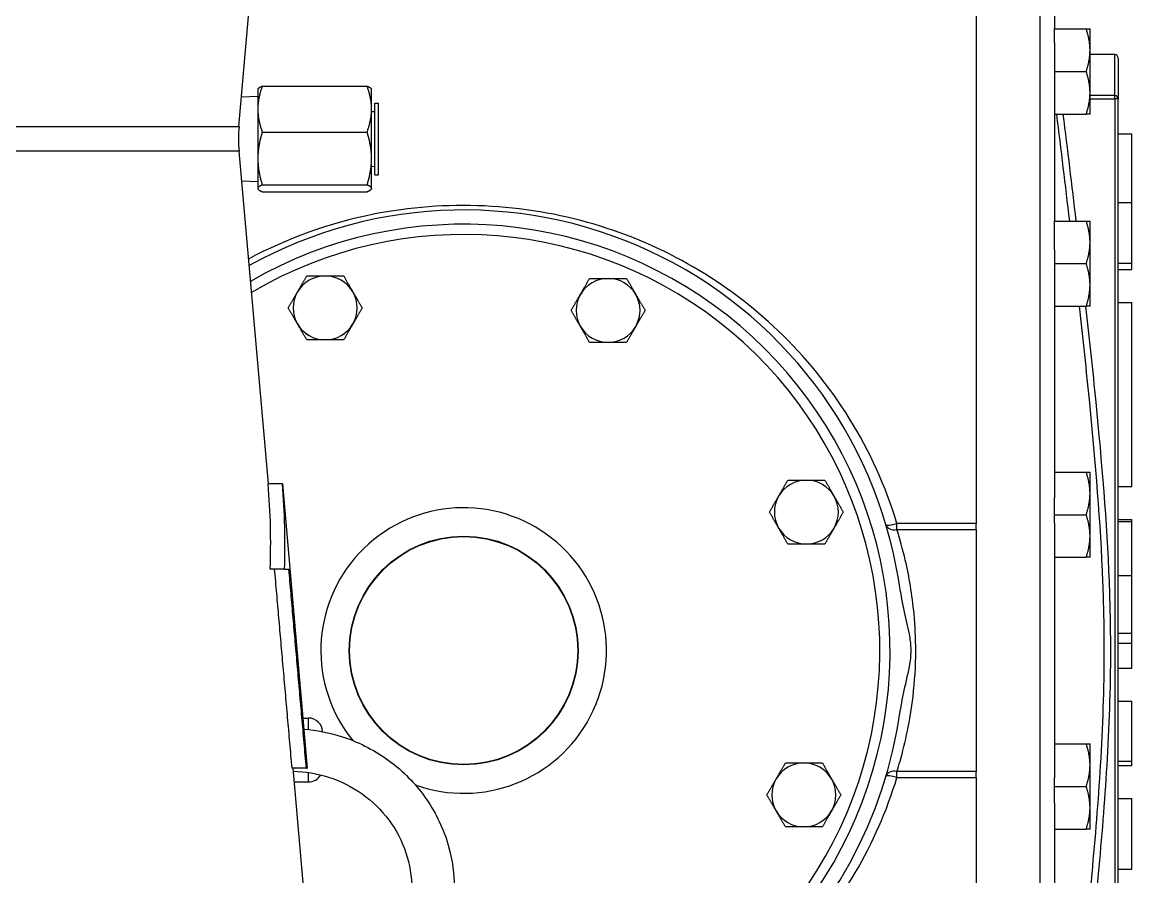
# Model space of a CAD drawing. Header units: inches. Extents: x -883 to 808, y -248 to 1051.
# Drawn here: x -261.77 to -252.01, y 873.04 to 880.56 of the extents above; entities that cross this region are included whole.
import ezdxf

# ---------------------------------------------------------------- set-up
doc = ezdxf.new("R2010")
doc.units = ezdxf.units.IN
doc.header["$MEASUREMENT"] = 0
doc.layers.get('0').update_dxf_attribs({"linetype": 'CONTINUOUS'})
doc.layers.add('EQUIPMENT - COMPRESSORS', color=41, linetype='CONTINUOUS')

# ---------------------------------------------------------------- blocks, each defined once
blk = doc.blocks.new('A$Cb802d3fd')
for p, q in [((74.5086, 38.3195), (73.9032, 38.3195)), ((73.9032, 38.1995), (73.9032, 38.3195)), ((74.5086, 38.3195), (73.9032, 38.3195)), ((73.9032, 38.1995), (73.9032, 38.3195)), ((75.0399, 38.3195), (74.5086, 38.3195)), ((74.5086, 38.1995), (74.5086, 38.3195)), ((75.0399, 38.3195), (74.5086, 38.3195)), ((74.5086, 38.1995), (74.5086, 38.3195)), ((75.0963, 38.3195), (75.0399, 38.3195)), ((75.0399, 38.1995), (75.0399, 38.3195)), ((75.0963, 38.3195), (75.0399, 38.3195)), ((75.0399, 38.1995), (75.0399, 38.3195)), ((75.0963, 38.1995), (75.0963, 38.3195)), ((75.0963, 38.1995), (75.0963, 38.3195)), ((77.006, 38.3195), (75.3859, 38.3195)), ((75.3859, 38.1995), (75.3859, 38.3195)), ((77.006, 38.3195), (75.3859, 38.3195)), ((75.3859, 38.1995), (75.3859, 38.3195)), ((77.006, 38.1995), (77.006, 38.3195)), ((77.006, 38.1995), (77.006, 38.3195)), ((77.3147, 38.3195), (77.2944, 38.3195)), ((77.2944, 38.1995), (77.2944, 38.3195)), ((77.3147, 38.3195), (77.2944, 38.3195)), ((77.2944, 38.1995), (77.2944, 38.3195)), ((77.7881, 38.3195), (77.3147, 38.3195)), ((77.3147, 38.1995), (77.3147, 38.3195)), ((77.7881, 38.3195), (77.3147, 38.3195)), ((77.3147, 38.1995), (77.3147, 38.3195)), ((78.2966, 38.3195), (77.7881, 38.3195)), ((77.7881, 38.1995), (77.7881, 38.3195)), ((78.2966, 38.3195), (77.7881, 38.3195)), ((77.7881, 38.1995), (77.7881, 38.3195)), ((78.3837, 38.3195), (78.2966, 38.3195)), ((78.2966, 38.1995), (78.2966, 38.3195)), ((78.3837, 38.3195), (78.2966, 38.3195)), ((78.2966, 38.1995), (78.2966, 38.3195)), ((78.6029, 38.3195), (78.3837, 38.3195)), ((78.3837, 38.1995), (78.3837, 38.3195)), ((78.6029, 38.3195), (78.3837, 38.3195)), ((78.3837, 38.1995), (78.3837, 38.3195)), ((78.6029, 38.1995), (78.6029, 38.3195)), ((78.6029, 38.1995), (78.6029, 38.3195)), ((79.4202, 38.3195), (78.8925, 38.3195)), ((78.8925, 38.1995), (78.8925, 38.3195)), ((79.4202, 38.3195), (78.8925, 38.3195)), ((78.8925, 38.1995), (78.8925, 38.3195)), ((79.4599, 38.3195), (79.4202, 38.3195)), ((79.4202, 38.1995), (79.4202, 38.3195)), ((79.4599, 38.3195), (79.4202, 38.3195)), ((79.4202, 38.1995), (79.4202, 38.3195)), ((79.4599, 38.1995), (79.4599, 38.3195)), ((79.4599, 38.1995), (79.4599, 38.3195)), ((80.3721, 38.3195), (79.7495, 38.3195)), ((79.7495, 38.1995), (79.7495, 38.3195)), ((80.3721, 38.3195), (79.7495, 38.3195)), ((79.7495, 38.1995), (79.7495, 38.3195)), ((80.3721, 38.1995), (80.3721, 38.3195)), ((80.3721, 38.1995), (80.3721, 38.3195)), ((73.5676, 38.1695), (73.2069, 38.1695)), ((73.2069, 38.1695), (73.2069, 37.952)), ((73.5676, 38.1695), (73.2069, 38.1695)), ((73.2069, 38.1695), (73.2069, 37.952)), ((73.2369, 38.1995), (73.5955, 38.1995)), ((73.2369, 38.1995), (73.5955, 38.1995)), ((73.5676, 38.1695), (73.5676, 37.952)), ((73.5955, 38.1695), (73.5676, 38.1695)), ((73.5676, 38.1695), (73.5676, 37.952)), ((73.5955, 38.1695), (73.5676, 38.1695)), ((73.5955, 38.1995), (73.5955, 38.1695)), ((83.3011, 38.1995), (73.5955, 38.1995)), ((73.5955, 38.1995), (73.5955, 38.1695)), ((83.3011, 38.1995), (73.5955, 38.1995)), ((73.5955, 37.952), (73.5955, 38.1695)), ((73.5955, 38.1695), (83.3011, 38.1695)), ((73.5955, 37.952), (73.5955, 38.1695)), ((73.5955, 38.1695), (83.3011, 38.1695)), ((73.1681, 37.952), (72.9806, 37.952)), ((73.1681, 37.952), (72.9806, 37.952)), ((72.9806, 37.6395), (72.9806, 37.9185)), ((72.9806, 37.6395), (72.9806, 37.9185)), ((73.5431, 37.952), (73.1681, 37.952)), ((73.5431, 37.952), (73.1681, 37.952)), ((73.3556, 37.6395), (73.3556, 37.9185)), ((73.3556, 37.6395), (73.3556, 37.9185)), ((73.7306, 37.952), (73.5431, 37.952)), ((73.7306, 37.952), (73.5431, 37.952)), ((73.7306, 37.6395), (73.7306, 37.9185)), ((73.7306, 37.6395), (73.7306, 37.9185)), ((74.8579, 37.952), (74.6704, 37.952)), ((74.8579, 37.952), (74.6704, 37.952)), ((74.6704, 37.6395), (74.6704, 37.9185)), ((74.6704, 37.6395), (74.6704, 37.9185)), ((75.2329, 37.952), (74.8579, 37.952)), ((75.2329, 37.952), (74.8579, 37.952)), ((75.0454, 37.6395), (75.0454, 37.9185)), ((75.0454, 37.6395), (75.0454, 37.9185)), ((75.4204, 37.952), (75.2329, 37.952)), ((75.4204, 37.952), (75.2329, 37.952)), ((75.4204, 37.6395), (75.4204, 37.9185)), ((75.4204, 37.6395), (75.4204, 37.9185)), ((77.0659, 37.952), (76.8784, 37.952)), ((77.0659, 37.952), (76.8784, 37.952)), ((76.8784, 37.6395), (76.8784, 37.9185)), ((76.8784, 37.6395), (76.8784, 37.9185)), ((77.4409, 37.952), (77.0659, 37.952)), ((77.4409, 37.952), (77.0659, 37.952)), ((77.2534, 37.6395), (77.2534, 37.9185)), ((77.2534, 37.6395), (77.2534, 37.9185)), ((77.6284, 37.952), (77.4409, 37.952)), ((77.6284, 37.952), (77.4409, 37.952)), ((77.6284, 37.6395), (77.6284, 37.9185)), ((77.6284, 37.6395), (77.6284, 37.9185)), ((79.4557, 37.952), (79.2682, 37.952)), ((79.4557, 37.952), (79.2682, 37.952)), ((79.2682, 37.6395), (79.2682, 37.9185)), ((79.2682, 37.6395), (79.2682, 37.9185)), ((79.8307, 37.952), (79.4557, 37.952)), ((79.8307, 37.952), (79.4557, 37.952)), ((79.6432, 37.6395), (79.6432, 37.9185)), ((79.6432, 37.6395), (79.6432, 37.9185)), ((80.0182, 37.952), (79.8307, 37.952)), ((80.0182, 37.952), (79.8307, 37.952)), ((80.0182, 37.6395), (80.0182, 37.9185)), ((80.0182, 37.6395), (80.0182, 37.9185)), ((72.1149, 37.6395), (72.9806, 37.6395)), ((72.1149, 37.6395), (72.9806, 37.6395)), ((73.1036, 37.6395), (72.9806, 37.6395)), ((73.1036, 37.6395), (72.9806, 37.6395)), ((73.1036, 37.6395), (74.6704, 37.6395)), ((73.1036, 37.6395), (74.6704, 37.6395)), ((73.7306, 37.6406), (74.6704, 37.6406)), ((73.7306, 37.6406), (74.6704, 37.6406)), ((74.9238, 37.6395), (74.6704, 37.6395)), ((74.9238, 37.6395), (74.6704, 37.6395)), ((74.9238, 37.6395), (77.1048, 37.6395)), ((74.9238, 37.6395), (77.1048, 37.6395)), ((75.4204, 37.6406), (76.8784, 37.6406)), ((75.4204, 37.6406), (76.8784, 37.6406)), ((77.2534, 37.6395), (77.1048, 37.6395)), ((77.2534, 37.6395), (77.1048, 37.6395)), ((77.3275, 37.6395), (77.2534, 37.6395)), ((77.3275, 37.6395), (77.2534, 37.6395)), ((77.3275, 37.6395), (79.5692, 37.6395)), ((77.3275, 37.6395), (79.5692, 37.6395)), ((77.6284, 37.6406), (79.2682, 37.6406)), ((77.6284, 37.6406), (79.2682, 37.6406)), ((79.6432, 37.6395), (79.5692, 37.6395)), ((79.6432, 37.6395), (79.5692, 37.6395)), ((79.7919, 37.6395), (79.6432, 37.6395)), ((79.7919, 37.6395), (79.6432, 37.6395)), ((79.7919, 37.6395), (81.9728, 37.6395)), ((79.7919, 37.6395), (81.9728, 37.6395)), ((80.0182, 37.6406), (81.4762, 37.6406)), ((80.0182, 37.6406), (81.4762, 37.6406)), ((71.8233, 37.5095), (85.0733, 37.5095)), ((71.8233, 37.5095), (85.0733, 37.5095)), ((71.8233, 36.9495), (77.3311, 36.9495)), ((71.8233, 36.9495), (77.3311, 36.9495)), ((77.3851, 36.9495), (77.3311, 36.9495)), ((77.3311, 36.9495), (77.3311, 36.2543)), ((77.3851, 36.9495), (77.3311, 36.9495)), ((77.3311, 36.9495), (77.3311, 36.2543)), ((77.3851, 36.2543), (77.3851, 36.9495)), ((77.3851, 36.9495), (79.5115, 36.9495)), ((77.3851, 36.2543), (77.3851, 36.9495)), ((77.3851, 36.9495), (79.5115, 36.9495)), ((79.5655, 36.9495), (79.5115, 36.9495)), ((79.5115, 36.9495), (79.5115, 36.2543)), ((79.5655, 36.9495), (79.5115, 36.9495)), ((79.5115, 36.9495), (79.5115, 36.2543)), ((79.5655, 36.9495), (85.0733, 36.9495)), ((79.5655, 36.2543), (79.5655, 36.9495)), ((79.5655, 36.9495), (85.0733, 36.9495)), ((79.5655, 36.2543), (79.5655, 36.9495)), ((77.3851, 36.2543), (77.3311, 36.2543)), ((77.3851, 36.2543), (77.3311, 36.2543)), ((79.5655, 36.2543), (79.5115, 36.2543)), ((79.5655, 36.2543), (79.5115, 36.2543)), ((73.5108, 31.6345), (73.5077, 31.6327)), ((73.6862, 31.6345), (73.5108, 31.6345)), ((74.2633, 31.696), (73.6333, 31.696)), ((73.6333, 31.6645), (73.6333, 31.696)), ((74.2633, 31.6645), (73.6333, 31.6645)), ((74.1206, 31.6345), (73.6862, 31.6345)), ((73.7084, 31.6345), (73.7058, 31.6645)), ((74.3827, 31.6345), (74.1206, 31.6345)), ((74.1882, 31.6345), (74.1908, 31.6645)), ((74.2633, 31.6645), (74.2633, 31.696)), ((74.3858, 31.6345), (74.3827, 31.6345)), ((74.3858, 31.6345), (74.3889, 31.6327)), ((73.4839, 30.6736), (73.4839, 31.5954)), ((73.8884, 30.6736), (73.8884, 31.5954)), ((74.3528, 30.6736), (74.3528, 31.5954)), ((74.4127, 30.6736), (74.4127, 31.5954)), ((73.8394, 30.469), (65.8553, 31.1675)), ((79.4833, 30.9437), (82.0413, 31.1675)), ((76.9833, 30.8505), (79.4833, 31.0692)), ((79.1437, 31.0795), (79.0421, 31.0795)), ((79.0421, 31.0306), (79.0421, 31.0795)), ((79.4833, 31.0613), (79.4833, 31.0692)), ((79.4833, 31.0613), (79.4833, 30.9357)), ((79.6046, 31.0795), (79.5215, 31.0795)), ((79.6046, 30.9544), (79.6046, 31.0795)), ((76.9833, 30.8505), (76.9833, 30.725)), ((77.7333, 30.8693), (77.7333, 30.908)), ((77.7333, 30.8693), (77.7333, 30.7428)), ((74.0573, 30.469), (76.9833, 30.725)), ((73.5108, 30.6345), (73.5077, 30.6363)), ((73.5108, 30.6345), (73.6862, 30.6345)), ((73.5793, 30.4918), (73.5733, 30.6345)), ((73.6862, 30.6345), (74.1206, 30.6345)), ((74.1206, 30.6345), (74.3827, 30.6345)), ((74.3174, 30.4918), (74.3233, 30.6345)), ((74.3827, 30.6345), (74.3858, 30.6345)), ((74.3858, 30.6345), (74.3889, 30.6363)), ((73.8394, 19.3), (73.8394, 30.469)), ((74.0573, 30.469), (74.0573, 19.3))]:
    blk.add_line(p, q)
for radius in [1.0059, 1.0059, 1.0025, 1.0025]:
    blk.add_circle((78.4483, 32.4445), radius)
for centre, radius, start, end in [((73.2369, 38.1695), 0.03, 90, 180), ((73.2369, 38.1695), 0.03, 90, 180), ((78.4483, 32.4445), 3.875, 97.64852, 209.11112), ((78.4483, 32.4445), 3.875, 97.64852, 209.11112), ((78.4483, 32.4445), 3.875, 358.79744, 82.35148), ((78.4483, 32.4445), 3.875, 358.79744, 82.35148), ((78.4483, 32.4445), 3.7496, 358.75723, 210.00982), ((78.4483, 32.4445), 3.7496, 358.75723, 210.00982), ((78.4483, 32.4445), 3.6596, 358.72666, 210.66894), ((78.4483, 32.4445), 3.6596, 358.72666, 210.66894), ((77.2308, 35.4578), 0.2813, 60, 120), ((77.2308, 35.4578), 0.2812, 60, 120), ((79.7182, 35.4361), 0.2813, 60, 120), ((79.7182, 35.4361), 0.2812, 60, 120), ((77.2308, 35.4578), 0.2813, 120, 180), ((77.2308, 35.4578), 0.2812, 120, 180), ((77.2308, 35.4578), 0.2813, 0, 60), ((77.2308, 35.4578), 0.2812, 0, 60), ((79.7182, 35.4361), 0.2813, 120, 180), ((79.7182, 35.4361), 0.2812, 120, 180), ((79.7182, 35.4361), 0.2813, 0, 60), ((79.7182, 35.4361), 0.2812, 0, 60), ((77.2308, 35.4578), 0.2813, 180, 240), ((77.2308, 35.4578), 0.2812, 180, 240), ((77.2308, 35.4578), 0.2813, 300, 0), ((77.2308, 35.4578), 0.2812, 300, 0), ((79.7182, 35.4361), 0.2813, 180, 240), ((79.7182, 35.4361), 0.2812, 180, 240), ((79.7182, 35.4361), 0.2813, 300, 0), ((79.7182, 35.4361), 0.2812, 300, 0), ((77.2308, 35.4578), 0.2813, 240, 300), ((77.2308, 35.4578), 0.2812, 240, 300), ((79.7182, 35.4361), 0.2813, 240, 300), ((79.7182, 35.4361), 0.2812, 240, 300), ((75.4567, 33.7144), 0.2813, 120, 180), ((75.4567, 33.7144), 0.2812, 120, 180), ((75.4567, 33.7144), 0.2813, 60, 120), ((75.4567, 33.7144), 0.2812, 60, 120), ((75.4567, 33.7144), 0.2813, 0, 60), ((75.4567, 33.7144), 0.2812, 0, 60), ((75.4567, 33.7144), 0.2813, 180, 240), ((75.4567, 33.7144), 0.2812, 180, 240), ((75.4567, 33.7144), 0.2813, 300, 0), ((75.4567, 33.7144), 0.2812, 300, 0), ((78.4483, 32.4445), 1.2558, 340.19464, 309.114), ((78.4483, 32.4445), 1.2558, 340.19464, 309.114), ((75.4567, 33.7144), 0.2813, 240, 300), ((75.4567, 33.7144), 0.2812, 240, 300), ((75.435, 31.227), 0.2813, 120, 180), ((75.435, 31.227), 0.2812, 120, 180), ((75.435, 31.227), 0.2813, 60, 120), ((75.435, 31.227), 0.2812, 60, 120), ((75.435, 31.227), 0.2813, 0, 60), ((75.435, 31.227), 0.2812, 0, 60), ((75.435, 31.227), 0.2813, 180, 240), ((75.435, 31.227), 0.2812, 180, 240), ((75.435, 31.227), 0.2813, 300, 0), ((75.435, 31.227), 0.2812, 300, 0), ((79.1671, 31.0795), 0.125, 92.15865, 180), ((79.4796, 31.0795), 0.125, 0, 59.76527), ((75.435, 31.227), 0.2813, 240, 300), ((75.435, 31.227), 0.2812, 240, 300), ((74.8444, 30.4377), 0.25, 28.54017, 29.11112), ((74.8444, 30.4377), 0.25, 28.54017, 29.11112), ((73.9483, 31.7143), 1.25, 265, 275)]:
    blk.add_arc(centre, radius, start, end)
for centre, major_axis, ratio, start_param, end_param in [((73.5955, 38.1695), (0, 0.03), 0.931172, 0, 1.570796), ((73.5955, 38.1695), (0, 0.03), 0.931172, 0, 1.570796), ((77.3143, 36.2543), (0.0285, -0.0958), 0.16181, 0, 1.522668), ((77.3143, 36.2543), (0.0285, -0.0958), 0.16181, 0, 1.522668), ((77.3143, 36.2543), (0.0285, -0.0958), 0.693649, 0, 1.367183), ((77.3143, 36.2543), (0.0285, -0.0958), 0.693649, 0, 1.367183), ((79.5823, 36.2543), (-0.0285, -0.0958), 0.693649, 4.916002, 6.283185), ((79.5823, 36.2543), (-0.0285, -0.0958), 0.693649, 4.916002, 6.283185), ((79.5823, 36.2543), (-0.0285, -0.0958), 0.16181, 4.760517, 6.283185), ((79.5823, 36.2543), (-0.0285, -0.0958), 0.16181, 4.760517, 6.283185), ((77.5093, 24.8845), (6.012, 0), 0.996166, 1.533526, 1.658397), ((77.4982, 24.8845), (-5.8856, 0), 0.996166, 4.672437, 4.79999), ((74.9754, 30.5106), (0.0874, 0.0487), 0.281519, 6.19991, 6.283185), ((74.9754, 30.5106), (0.0874, 0.0487), 0.281519, 6.19991, 6.283185)]:
    blk.add_ellipse(centre, major_axis=major_axis, ratio=ratio, start_param=start_param, end_param=end_param)
for points, knots in [([(81.4762, 37.9167), (81.1226, 37.9562), (80.7687, 37.9935), (80.0973, 38.0563), (79.7798, 38.0826), (79.1243, 38.1222), (78.7864, 38.1342), (78.2463, 38.1342), (78.0443, 38.13), (77.3153, 38.1017), (76.7894, 38.0574), (75.9829, 37.978), (75.7016, 37.948), (75.4204, 37.9167)], [4.667618, 4.667618, 4.667618, 4.667618, 7.378832, 7.378832, 9.806454, 9.806454, 12.382278, 12.382278, 13.921623, 13.921623, 17.941335, 17.941335, 20.096916, 20.096916, 20.096916, 20.096916]), ([(81.4762, 37.9167), (81.1226, 37.9562), (80.7687, 37.9935), (80.0973, 38.0563), (79.7798, 38.0826), (79.1243, 38.1222), (78.7864, 38.1342), (78.2463, 38.1342), (78.0443, 38.13), (77.3153, 38.1017), (76.7894, 38.0574), (75.9829, 37.978), (75.7016, 37.948), (75.4204, 37.9167)], [4.667618, 4.667618, 4.667618, 4.667618, 7.378832, 7.378832, 9.806454, 9.806454, 12.382278, 12.382278, 13.921623, 13.921623, 17.941335, 17.941335, 20.096916, 20.096916, 20.096916, 20.096916]), ([(75.4204, 37.8565), (75.7036, 37.8881), (75.9869, 37.9183), (76.7946, 37.9979), (77.3195, 38.0423), (78.0459, 38.0705), (78.2471, 38.0747), (78.785, 38.0747), (79.1217, 38.0627), (79.7753, 38.0231), (80.0922, 37.9969), (80.7649, 37.9338), (81.1206, 37.8962), (81.4762, 37.8565)], [-20.113843, -20.113843, -20.113843, -20.113843, -17.941335, -17.941335, -13.921623, -13.921623, -12.382278, -12.382278, -9.806454, -9.806454, -7.378832, -7.378832, -4.65069, -4.65069, -4.65069, -4.65069]), ([(75.4204, 37.8565), (75.7036, 37.8881), (75.9869, 37.9183), (76.7946, 37.9979), (77.3195, 38.0423), (78.0459, 38.0705), (78.2471, 38.0747), (78.785, 38.0747), (79.1217, 38.0627), (79.7753, 38.0231), (80.0922, 37.9969), (80.7649, 37.9338), (81.1206, 37.8962), (81.4762, 37.8565)], [-20.113843, -20.113843, -20.113843, -20.113843, -17.941335, -17.941335, -13.921623, -13.921623, -12.382278, -12.382278, -9.806454, -9.806454, -7.378832, -7.378832, -4.65069, -4.65069, -4.65069, -4.65069]), ([(79.5115, 36.2543), (79.4824, 36.2635), (79.4524, 36.2727), (79.2583, 36.3286), (79.0636, 36.3714), (78.7224, 36.4112), (78.5844, 36.4195), (78.3408, 36.4195), (78.2321, 36.4144), (77.9576, 36.389), (77.7978, 36.3617), (77.5554, 36.3052), (77.466, 36.28), (77.3851, 36.2543)], [3.774419, 3.774419, 3.774419, 3.774419, 4.11463, 4.11463, 5.884871, 5.884871, 6.991271, 6.991271, 7.86518, 7.86518, 9.263434, 9.263434, 10.208123, 10.208123, 10.208123, 10.208123]), ([(79.5115, 36.2543), (79.4824, 36.2635), (79.4524, 36.2727), (79.2583, 36.3286), (79.0636, 36.3714), (78.7224, 36.4112), (78.5844, 36.4195), (78.3408, 36.4195), (78.2321, 36.4144), (77.9576, 36.389), (77.7978, 36.3617), (77.5554, 36.3052), (77.466, 36.28), (77.3851, 36.2543)], [3.774419, 3.774419, 3.774419, 3.774419, 4.11463, 4.11463, 5.884871, 5.884871, 6.991271, 6.991271, 7.86518, 7.86518, 9.263434, 9.263434, 10.208123, 10.208123, 10.208123, 10.208123]), ([(77.9326, 36.285), (77.9864, 36.2922), (78.0425, 36.3037), (78.1674, 36.3314), (78.2381, 36.3488), (78.3245, 36.3647), (78.347, 36.3683), (78.3843, 36.3728), (78.3992, 36.3741), (78.4218, 36.3754), (78.4293, 36.3757), (78.4427, 36.3759), (78.4486, 36.3759), (78.4612, 36.3758), (78.4679, 36.3756), (78.4869, 36.3748), (78.4991, 36.3739), (78.5816, 36.3658), (78.6571, 36.3482), (78.8163, 36.3118), (78.8921, 36.2947), (78.9641, 36.285)], [-2.935234, -2.935234, -2.935234, -2.935234, -2.488412, -2.488412, -1.870889, -1.870889, -1.659854, -1.659854, -1.518529, -1.518529, -1.44828, -1.44828, -1.392989, -1.392989, -1.329901, -1.329901, -1.214954, -1.214954, -0.553138, -0.553138, 0, 0, 0, 0]), ([(77.9326, 36.285), (77.9864, 36.2922), (78.0425, 36.3037), (78.1674, 36.3314), (78.2381, 36.3488), (78.3245, 36.3647), (78.347, 36.3683), (78.3843, 36.3728), (78.3992, 36.3741), (78.4218, 36.3754), (78.4293, 36.3757), (78.4427, 36.3759), (78.4486, 36.3759), (78.4612, 36.3758), (78.4679, 36.3756), (78.4869, 36.3748), (78.4991, 36.3739), (78.5816, 36.3658), (78.6571, 36.3482), (78.8163, 36.3118), (78.8921, 36.2947), (78.9641, 36.285)], [-2.935234, -2.935234, -2.935234, -2.935234, -2.488412, -2.488412, -1.870889, -1.870889, -1.659854, -1.659854, -1.518529, -1.518529, -1.44828, -1.44828, -1.392989, -1.392989, -1.329901, -1.329901, -1.214954, -1.214954, -0.553138, -0.553138, 0, 0, 0, 0]), ([(77.3311, 36.2543), (76.6767, 36.0565), (76.0924, 35.6889), (75.2075, 34.7614), (74.8825, 34.21), (74.515, 32.9715), (74.4833, 32.2876), (74.6892, 31.2627), (74.8252, 30.8888), (75.0048, 30.5519)], [-83.177729, -83.177729, -83.177729, -83.177729, -77.852462, -77.852462, -72.869502, -72.869502, -67.880965, -67.880965, -64.847506, -64.847506, -64.847506, -64.847506]), ([(77.3311, 36.2543), (76.6767, 36.0565), (76.0924, 35.6889), (75.2075, 34.7614), (74.8825, 34.21), (74.515, 32.9715), (74.4833, 32.2876), (74.6892, 31.2627), (74.8252, 30.8888), (75.0048, 30.5519)], [-83.177729, -83.177729, -83.177729, -83.177729, -77.852462, -77.852462, -72.869502, -72.869502, -67.880965, -67.880965, -64.847506, -64.847506, -64.847506, -64.847506]), ([(82.3634, 32.3632), (82.3715, 32.7685), (82.3175, 33.175), (82.0058, 34.2591), (81.6274, 34.8707), (80.6843, 35.7627), (80.1525, 36.0769), (79.5655, 36.2543)], [-54.072523, -54.072523, -54.072523, -54.072523, -50.99955, -50.99955, -45.381409, -45.381409, -40.604891, -40.604891, -40.604891, -40.604891]), ([(82.3634, 32.3632), (82.3715, 32.7685), (82.3175, 33.175), (82.0058, 34.2591), (81.6274, 34.8707), (80.6843, 35.7627), (80.1525, 36.0769), (79.5655, 36.2543)], [-54.072523, -54.072523, -54.072523, -54.072523, -50.99955, -50.99955, -45.381409, -45.381409, -40.604891, -40.604891, -40.604891, -40.604891]), ([(79.14, 31.0392), (79.1487, 31.1511), (79.1703, 31.2619), (79.2496, 31.5116), (79.3171, 31.6472), (79.4901, 31.8908), (79.5955, 31.9987), (79.8342, 32.1762), (79.9675, 32.2457), (80.2488, 32.3392), (80.3968, 32.3632), (80.5449, 32.3632)], [3.220876, 3.220876, 3.220876, 3.220876, 3.455752, 3.455752, 3.769911, 3.769911, 4.08407, 4.08407, 4.39823, 4.39823, 4.712389, 4.712389, 4.712389, 4.712389]), ([(79.5108, 30.9462), (79.5128, 31.051), (79.53, 31.1556), (79.5953, 31.3613), (79.6454, 31.4618), (79.7732, 31.6419), (79.8509, 31.7213), (80.0262, 31.8516), (80.1238, 31.9024), (80.3292, 31.9707), (80.437, 31.9882), (80.5449, 31.9882)], [3.160792, 3.160792, 3.160792, 3.160792, 3.455752, 3.455752, 3.769911, 3.769911, 4.08407, 4.08407, 4.39823, 4.39823, 4.712389, 4.712389, 4.712389, 4.712389])]:
    blk.add_open_spline(points, degree=3, knots=knots)
for points, weights in [([(72.9806, 37.9185), (72.9806, 37.952), (72.9806, 37.952)], [1.01001874936, 1.04314139574, 1]), ([(72.9806, 37.9185), (72.9806, 37.952), (72.9806, 37.952)], [1.01001874936, 1.04314139574, 1]), ([(73.1681, 37.952), (73.081, 37.952), (72.9806, 37.9185)], [1, 1.04314139574, 1.01001874936]), ([(73.1681, 37.952), (73.081, 37.952), (72.9806, 37.9185)], [1, 1.04314139574, 1.01001874936]), ([(73.3556, 37.9185), (73.2551, 37.952), (73.1681, 37.952)], [1.01001874936, 1.04314139574, 1]), ([(73.3556, 37.9185), (73.2551, 37.952), (73.1681, 37.952)], [1.01001874936, 1.04314139574, 1]), ([(73.5431, 37.952), (73.456, 37.952), (73.3556, 37.9185)], [1, 1.04314139574, 1.01001874936]), ([(73.5431, 37.952), (73.456, 37.952), (73.3556, 37.9185)], [1, 1.04314139574, 1.01001874936]), ([(73.7306, 37.9185), (73.6301, 37.952), (73.5431, 37.952)], [1.01001874936, 1.04314139574, 1]), ([(73.7306, 37.9185), (73.6301, 37.952), (73.5431, 37.952)], [1.01001874936, 1.04314139574, 1]), ([(73.7306, 37.952), (73.7306, 37.952), (73.7306, 37.9185)], [1, 1.04314139574, 1.01001874936]), ([(73.7306, 37.952), (73.7306, 37.952), (73.7306, 37.9185)], [1, 1.04314139574, 1.01001874936]), ([(74.6704, 37.9185), (74.6704, 37.952), (74.6704, 37.952)], [1.01001874936, 1.04314139574, 1]), ([(74.6704, 37.9185), (74.6704, 37.952), (74.6704, 37.952)], [1.01001874936, 1.04314139574, 1]), ([(74.8579, 37.952), (74.7709, 37.952), (74.6704, 37.9185)], [1, 1.04314139574, 1.01001874936]), ([(74.8579, 37.952), (74.7709, 37.952), (74.6704, 37.9185)], [1, 1.04314139574, 1.01001874936]), ([(75.0454, 37.9185), (74.945, 37.952), (74.8579, 37.952)], [1.01001874936, 1.04314139574, 1]), ([(75.0454, 37.9185), (74.945, 37.952), (74.8579, 37.952)], [1.01001874936, 1.04314139574, 1]), ([(75.2329, 37.952), (75.1459, 37.952), (75.0454, 37.9185)], [1, 1.04314139574, 1.01001874936]), ([(75.2329, 37.952), (75.1459, 37.952), (75.0454, 37.9185)], [1, 1.04314139574, 1.01001874936]), ([(75.4204, 37.9185), (75.32, 37.952), (75.2329, 37.952)], [1.01001874936, 1.04314139574, 1]), ([(75.4204, 37.9185), (75.32, 37.952), (75.2329, 37.952)], [1.01001874936, 1.04314139574, 1]), ([(75.4204, 37.952), (75.4204, 37.952), (75.4204, 37.9185)], [1, 1.04314139574, 1.01001874936]), ([(75.4204, 37.952), (75.4204, 37.952), (75.4204, 37.9185)], [1, 1.04314139574, 1.01001874936]), ([(76.8784, 37.9185), (76.8784, 37.952), (76.8784, 37.952)], [1.01001874936, 1.04314139574, 1]), ([(76.8784, 37.9185), (76.8784, 37.952), (76.8784, 37.952)], [1.01001874936, 1.04314139574, 1]), ([(77.0659, 37.952), (76.9789, 37.952), (76.8784, 37.9185)], [1, 1.04314139574, 1.01001874936]), ([(77.0659, 37.952), (76.9789, 37.952), (76.8784, 37.9185)], [1, 1.04314139574, 1.01001874936]), ([(77.2534, 37.9185), (77.1529, 37.952), (77.0659, 37.952)], [1.01001874936, 1.04314139574, 1]), ([(77.2534, 37.9185), (77.1529, 37.952), (77.0659, 37.952)], [1.01001874936, 1.04314139574, 1]), ([(77.4409, 37.952), (77.3539, 37.952), (77.2534, 37.9185)], [1, 1.04314139574, 1.01001874936]), ([(77.4409, 37.952), (77.3539, 37.952), (77.2534, 37.9185)], [1, 1.04314139574, 1.01001874936]), ([(77.6284, 37.9185), (77.5279, 37.952), (77.4409, 37.952)], [1.01001874936, 1.04314139574, 1]), ([(77.6284, 37.9185), (77.5279, 37.952), (77.4409, 37.952)], [1.01001874936, 1.04314139574, 1]), ([(77.6284, 37.952), (77.6284, 37.952), (77.6284, 37.9185)], [1, 1.04314139574, 1.01001874936]), ([(77.6284, 37.952), (77.6284, 37.952), (77.6284, 37.9185)], [1, 1.04314139574, 1.01001874936]), ([(79.2682, 37.9185), (79.2682, 37.952), (79.2682, 37.952)], [1.01001874936, 1.04314139574, 1]), ([(79.2682, 37.9185), (79.2682, 37.952), (79.2682, 37.952)], [1.01001874936, 1.04314139574, 1]), ([(79.4557, 37.952), (79.3687, 37.952), (79.2682, 37.9185)], [1, 1.04314139574, 1.01001874936]), ([(79.4557, 37.952), (79.3687, 37.952), (79.2682, 37.9185)], [1, 1.04314139574, 1.01001874936]), ([(79.6432, 37.9185), (79.5428, 37.952), (79.4557, 37.952)], [1.01001874936, 1.04314139574, 1]), ([(79.6432, 37.9185), (79.5428, 37.952), (79.4557, 37.952)], [1.01001874936, 1.04314139574, 1]), ([(79.8307, 37.952), (79.7437, 37.952), (79.6432, 37.9185)], [1, 1.04314139574, 1.01001874936]), ([(79.8307, 37.952), (79.7437, 37.952), (79.6432, 37.9185)], [1, 1.04314139574, 1.01001874936]), ([(80.0182, 37.9185), (79.9178, 37.952), (79.8307, 37.952)], [1.01001874936, 1.04314139574, 1]), ([(80.0182, 37.9185), (79.9178, 37.952), (79.8307, 37.952)], [1.01001874936, 1.04314139574, 1]), ([(80.0182, 37.952), (80.0182, 37.952), (80.0182, 37.9185)], [1, 1.04314139574, 1.01001874936]), ([(80.0182, 37.952), (80.0182, 37.952), (80.0182, 37.9185)], [1, 1.04314139574, 1.01001874936]), ([(77.0902, 35.7014), (77.1555, 35.7391), (77.2308, 35.7826)], [1, 1.04314139574, 1.01001874936]), ([(77.0902, 35.7014), (77.1555, 35.7391), (77.2308, 35.7826)], [1, 1.04314139574, 1.01001874936]), ([(77.2308, 35.7826), (77.3062, 35.7391), (77.3715, 35.7014)], [1.01001874936, 1.04314139574, 1]), ([(77.2308, 35.7826), (77.3062, 35.7391), (77.3715, 35.7014)], [1.01001874936, 1.04314139574, 1]), ([(79.5776, 35.6797), (79.6428, 35.7174), (79.7182, 35.7609)], [1, 1.04314139574, 1.01001874936]), ([(79.5776, 35.6797), (79.6428, 35.7174), (79.7182, 35.7609)], [1, 1.04314139574, 1.01001874936]), ([(79.7182, 35.7609), (79.7935, 35.7174), (79.8588, 35.6797)], [1.01001874936, 1.04314139574, 1]), ([(79.7182, 35.7609), (79.7935, 35.7174), (79.8588, 35.6797)], [1.01001874936, 1.04314139574, 1]), ([(76.9496, 35.6202), (77.0249, 35.6637), (77.0902, 35.7014)], [1.01001874936, 1.04314139574, 1]), ([(76.9496, 35.6202), (77.0249, 35.6637), (77.0902, 35.7014)], [1.01001874936, 1.04314139574, 1]), ([(76.9496, 35.4578), (76.9496, 35.5332), (76.9496, 35.6202)], [1, 1.04314139574, 1.01001874936]), ([(76.9496, 35.4578), (76.9496, 35.5332), (76.9496, 35.6202)], [1, 1.04314139574, 1.01001874936]), ([(77.3715, 35.7014), (77.4367, 35.6637), (77.5121, 35.6202)], [1, 1.04314139574, 1.01001874936]), ([(77.3715, 35.7014), (77.4367, 35.6637), (77.5121, 35.6202)], [1, 1.04314139574, 1.01001874936]), ([(77.5121, 35.6202), (77.5121, 35.5332), (77.5121, 35.4578)], [1.01001874936, 1.04314139574, 1]), ([(77.5121, 35.6202), (77.5121, 35.5332), (77.5121, 35.4578)], [1.01001874936, 1.04314139574, 1]), ([(79.4369, 35.5985), (79.5123, 35.642), (79.5776, 35.6797)], [1.01001874936, 1.04314139574, 1]), ([(79.4369, 35.5985), (79.5123, 35.642), (79.5776, 35.6797)], [1.01001874936, 1.04314139574, 1]), ([(79.8588, 35.6797), (79.9241, 35.642), (79.9994, 35.5985)], [1, 1.04314139574, 1.01001874936]), ([(79.8588, 35.6797), (79.9241, 35.642), (79.9994, 35.5985)], [1, 1.04314139574, 1.01001874936]), ([(79.4369, 35.4361), (79.4369, 35.5115), (79.4369, 35.5985)], [1, 1.04314139574, 1.01001874936]), ([(79.4369, 35.4361), (79.4369, 35.5115), (79.4369, 35.5985)], [1, 1.04314139574, 1.01001874936]), ([(79.9994, 35.5985), (79.9994, 35.5115), (79.9994, 35.4361)], [1.01001874936, 1.04314139574, 1]), ([(79.9994, 35.5985), (79.9994, 35.5115), (79.9994, 35.4361)], [1.01001874936, 1.04314139574, 1]), ([(76.9496, 35.2955), (76.9496, 35.3825), (76.9496, 35.4578)], [1.01001874936, 1.04314139574, 1]), ([(76.9496, 35.2955), (76.9496, 35.3825), (76.9496, 35.4578)], [1.01001874936, 1.04314139574, 1]), ([(77.5121, 35.4578), (77.5121, 35.3825), (77.5121, 35.2955)], [1, 1.04314139574, 1.01001874936]), ([(77.5121, 35.4578), (77.5121, 35.3825), (77.5121, 35.2955)], [1, 1.04314139574, 1.01001874936]), ([(79.4369, 35.2738), (79.4369, 35.3608), (79.4369, 35.4361)], [1.01001874936, 1.04314139574, 1]), ([(79.4369, 35.2738), (79.4369, 35.3608), (79.4369, 35.4361)], [1.01001874936, 1.04314139574, 1]), ([(79.9994, 35.4361), (79.9994, 35.3608), (79.9994, 35.2738)], [1, 1.04314139574, 1.01001874936]), ([(79.9994, 35.4361), (79.9994, 35.3608), (79.9994, 35.2738)], [1, 1.04314139574, 1.01001874936]), ([(77.0902, 35.2143), (77.0249, 35.252), (76.9496, 35.2955)], [1, 1.04314139574, 1.01001874936]), ([(77.0902, 35.2143), (77.0249, 35.252), (76.9496, 35.2955)], [1, 1.04314139574, 1.01001874936]), ([(77.5121, 35.2955), (77.4367, 35.252), (77.3715, 35.2143)], [1.01001874936, 1.04314139574, 1]), ([(77.5121, 35.2955), (77.4367, 35.252), (77.3715, 35.2143)], [1.01001874936, 1.04314139574, 1]), ([(79.5776, 35.1926), (79.5123, 35.2303), (79.4369, 35.2738)], [1, 1.04314139574, 1.01001874936]), ([(79.5776, 35.1926), (79.5123, 35.2303), (79.4369, 35.2738)], [1, 1.04314139574, 1.01001874936]), ([(79.9994, 35.2738), (79.9241, 35.2303), (79.8588, 35.1926)], [1.01001874936, 1.04314139574, 1]), ([(79.9994, 35.2738), (79.9241, 35.2303), (79.8588, 35.1926)], [1.01001874936, 1.04314139574, 1]), ([(77.2308, 35.1331), (77.1555, 35.1766), (77.0902, 35.2143)], [1.01001874936, 1.04314139574, 1]), ([(77.2308, 35.1331), (77.1555, 35.1766), (77.0902, 35.2143)], [1.01001874936, 1.04314139574, 1]), ([(77.3715, 35.2143), (77.3062, 35.1766), (77.2308, 35.1331)], [1, 1.04314139574, 1.01001874936]), ([(77.3715, 35.2143), (77.3062, 35.1766), (77.2308, 35.1331)], [1, 1.04314139574, 1.01001874936]), ([(79.7182, 35.1114), (79.6428, 35.1549), (79.5776, 35.1926)], [1.01001874936, 1.04314139574, 1]), ([(79.7182, 35.1114), (79.6428, 35.1549), (79.5776, 35.1926)], [1.01001874936, 1.04314139574, 1]), ([(79.8588, 35.1926), (79.7935, 35.1549), (79.7182, 35.1114)], [1, 1.04314139574, 1.01001874936]), ([(79.8588, 35.1926), (79.7935, 35.1549), (79.7182, 35.1114)], [1, 1.04314139574, 1.01001874936]), ([(75.1754, 33.8768), (75.2508, 33.9203), (75.316, 33.9579)], [1.01001874936, 1.04314139574, 1]), ([(75.1754, 33.8768), (75.2508, 33.9203), (75.316, 33.9579)], [1.01001874936, 1.04314139574, 1]), ([(75.316, 33.9579), (75.3813, 33.9956), (75.4567, 34.0391)], [1, 1.04314139574, 1.01001874936]), ([(75.316, 33.9579), (75.3813, 33.9956), (75.4567, 34.0391)], [1, 1.04314139574, 1.01001874936]), ([(75.4567, 34.0391), (75.532, 33.9956), (75.5973, 33.9579)], [1.01001874936, 1.04314139574, 1]), ([(75.4567, 34.0391), (75.532, 33.9956), (75.5973, 33.9579)], [1.01001874936, 1.04314139574, 1]), ([(75.5973, 33.9579), (75.6626, 33.9203), (75.7379, 33.8768)], [1, 1.04314139574, 1.01001874936]), ([(75.5973, 33.9579), (75.6626, 33.9203), (75.7379, 33.8768)], [1, 1.04314139574, 1.01001874936]), ([(75.1754, 33.7144), (75.1754, 33.7897), (75.1754, 33.8768)], [1, 1.04314139574, 1.01001874936]), ([(75.1754, 33.7144), (75.1754, 33.7897), (75.1754, 33.8768)], [1, 1.04314139574, 1.01001874936]), ([(75.7379, 33.8768), (75.7379, 33.7897), (75.7379, 33.7144)], [1.01001874936, 1.04314139574, 1]), ([(75.7379, 33.8768), (75.7379, 33.7897), (75.7379, 33.7144)], [1.01001874936, 1.04314139574, 1]), ([(75.1754, 33.552), (75.1754, 33.639), (75.1754, 33.7144)], [1.01001874936, 1.04314139574, 1]), ([(75.1754, 33.552), (75.1754, 33.639), (75.1754, 33.7144)], [1.01001874936, 1.04314139574, 1]), ([(75.7379, 33.7144), (75.7379, 33.639), (75.7379, 33.552)], [1, 1.04314139574, 1.01001874936]), ([(75.7379, 33.7144), (75.7379, 33.639), (75.7379, 33.552)], [1, 1.04314139574, 1.01001874936]), ([(75.316, 33.4708), (75.2508, 33.5085), (75.1754, 33.552)], [1, 1.04314139574, 1.01001874936]), ([(75.316, 33.4708), (75.2508, 33.5085), (75.1754, 33.552)], [1, 1.04314139574, 1.01001874936]), ([(75.4567, 33.3896), (75.3813, 33.4331), (75.316, 33.4708)], [1.01001874936, 1.04314139574, 1]), ([(75.4567, 33.3896), (75.3813, 33.4331), (75.316, 33.4708)], [1.01001874936, 1.04314139574, 1]), ([(75.5973, 33.4708), (75.532, 33.4331), (75.4567, 33.3896)], [1, 1.04314139574, 1.01001874936]), ([(75.5973, 33.4708), (75.532, 33.4331), (75.4567, 33.3896)], [1, 1.04314139574, 1.01001874936]), ([(75.7379, 33.552), (75.6626, 33.5085), (75.5973, 33.4708)], [1.01001874936, 1.04314139574, 1]), ([(75.7379, 33.552), (75.6626, 33.5085), (75.5973, 33.4708)], [1.01001874936, 1.04314139574, 1]), ([(73.6862, 31.6345), (73.5923, 31.6345), (73.4839, 31.5954)], [1, 1.08375764941, 1.09020313657]), ([(73.4839, 31.5954), (73.4966, 31.6263), (73.5077, 31.6327)], [1.09020313657, 1.08510173821, 1.03157030281]), ([(73.8884, 31.5954), (73.78, 31.6345), (73.6862, 31.6345)], [1.09020313657, 1.08375764941, 1]), ([(74.1206, 31.6345), (74.0128, 31.6345), (73.8884, 31.5954)], [1, 1.08375764941, 1.09020313657]), ([(74.3528, 31.5954), (74.2283, 31.6345), (74.1206, 31.6345)], [1.09020313657, 1.08375764941, 1]), ([(74.3827, 31.6345), (74.3688, 31.6345), (74.3528, 31.5954)], [1, 1.08375764941, 1.09020313657]), ([(74.4127, 31.5954), (74.3966, 31.6345), (74.3827, 31.6345)], [1.09020313657, 1.08375764941, 1]), ([(75.2943, 31.4706), (75.3596, 31.5083), (75.435, 31.5518)], [1, 1.04314139574, 1.01001874936]), ([(75.2943, 31.4706), (75.3596, 31.5083), (75.435, 31.5518)], [1, 1.04314139574, 1.01001874936]), ([(75.435, 31.5518), (75.5103, 31.5083), (75.5756, 31.4706)], [1.01001874936, 1.04314139574, 1]), ([(75.435, 31.5518), (75.5103, 31.5083), (75.5756, 31.4706)], [1.01001874936, 1.04314139574, 1]), ([(75.1537, 31.3894), (75.2291, 31.4329), (75.2943, 31.4706)], [1.01001874936, 1.04314139574, 1]), ([(75.1537, 31.3894), (75.2291, 31.4329), (75.2943, 31.4706)], [1.01001874936, 1.04314139574, 1]), ([(75.5756, 31.4706), (75.6408, 31.4329), (75.7162, 31.3894)], [1, 1.04314139574, 1.01001874936]), ([(75.5756, 31.4706), (75.6408, 31.4329), (75.7162, 31.3894)], [1, 1.04314139574, 1.01001874936]), ([(75.1537, 31.227), (75.1537, 31.3024), (75.1537, 31.3894)], [1, 1.04314139574, 1.01001874936]), ([(75.1537, 31.227), (75.1537, 31.3024), (75.1537, 31.3894)], [1, 1.04314139574, 1.01001874936]), ([(75.7162, 31.3894), (75.7162, 31.3024), (75.7162, 31.227)], [1.01001874936, 1.04314139574, 1]), ([(75.7162, 31.3894), (75.7162, 31.3024), (75.7162, 31.227)], [1.01001874936, 1.04314139574, 1]), ([(75.1537, 31.0646), (75.1537, 31.1517), (75.1537, 31.227)], [1.01001874936, 1.04314139574, 1]), ([(75.1537, 31.0646), (75.1537, 31.1517), (75.1537, 31.227)], [1.01001874936, 1.04314139574, 1]), ([(75.7162, 31.227), (75.7162, 31.1517), (75.7162, 31.0646)], [1, 1.04314139574, 1.01001874936]), ([(75.7162, 31.227), (75.7162, 31.1517), (75.7162, 31.0646)], [1, 1.04314139574, 1.01001874936]), ([(75.2943, 30.9835), (75.2291, 31.0211), (75.1537, 31.0646)], [1, 1.04314139574, 1.01001874936]), ([(75.2943, 30.9835), (75.2291, 31.0211), (75.1537, 31.0646)], [1, 1.04314139574, 1.01001874936]), ([(75.7162, 31.0646), (75.6408, 31.0211), (75.5756, 30.9835)], [1.01001874936, 1.04314139574, 1]), ([(75.7162, 31.0646), (75.6408, 31.0211), (75.5756, 30.9835)], [1.01001874936, 1.04314139574, 1]), ([(79.4833, 31.0613), (78.5973, 30.9837), (77.7333, 30.908)], [1, 1.00007874993, 1]), ([(75.435, 30.9023), (75.3596, 30.9458), (75.2943, 30.9835)], [1.01001874936, 1.04314139574, 1]), ([(75.435, 30.9023), (75.3596, 30.9458), (75.2943, 30.9835)], [1.01001874936, 1.04314139574, 1]), ([(75.5756, 30.9835), (75.5103, 30.9458), (75.435, 30.9023)], [1, 1.04314139574, 1.01001874936]), ([(75.5756, 30.9835), (75.5103, 30.9458), (75.435, 30.9023)], [1, 1.04314139574, 1.01001874936]), ([(79.4833, 30.9357), (78.5971, 30.858), (77.7333, 30.7824)], [1, 1.0000820998, 1]), ([(73.4839, 30.6736), (73.5923, 30.6345), (73.6862, 30.6345)], [1.09020313657, 1.08375764941, 1]), ([(73.5077, 30.6363), (73.4966, 30.6427), (73.4839, 30.6736)], [1.03157030281, 1.08510173821, 1.09020313657]), ([(73.6862, 30.6345), (73.78, 30.6345), (73.8884, 30.6736)], [1, 1.08375764941, 1.09020313657]), ([(73.8884, 30.6736), (74.0128, 30.6345), (74.1206, 30.6345)], [1.09020313657, 1.08375764941, 1]), ([(74.1206, 30.6345), (74.2283, 30.6345), (74.3528, 30.6736)], [1, 1.08375764941, 1.09020313657]), ([(74.3528, 30.6736), (74.3688, 30.6345), (74.3827, 30.6345)], [1.09020313657, 1.08375764941, 1]), ([(74.3827, 30.6345), (74.3966, 30.6345), (74.4127, 30.6736)], [1, 1.08375764941, 1.09020313657])]:
    blk.add_rational_spline(points, weights, degree=2)
for points in [[(74.6704, 37.8306), (74.357, 37.7936), (74.0438, 37.7558), (73.7306, 37.7173)], [(74.6704, 37.8306), (74.357, 37.7936), (74.0438, 37.7558), (73.7306, 37.7173)], [(73.7306, 37.6569), (74.0438, 37.6954), (74.3571, 37.7333), (74.6704, 37.7703)], [(73.7306, 37.6569), (74.0438, 37.6954), (74.3571, 37.7333), (74.6704, 37.7703)]]:
    blk.add_open_spline(points, degree=3)

msp = doc.modelspace()

# ---------------------------------------------------------------- block references
at = {"layer": 'EQUIPMENT - COMPRESSORS', "rotation": 270}
msp.add_blockref('A$Cb802d3fd', (-290.33007, 953.48357), dxfattribs=at)

doc.saveas('drawing.dxf')
